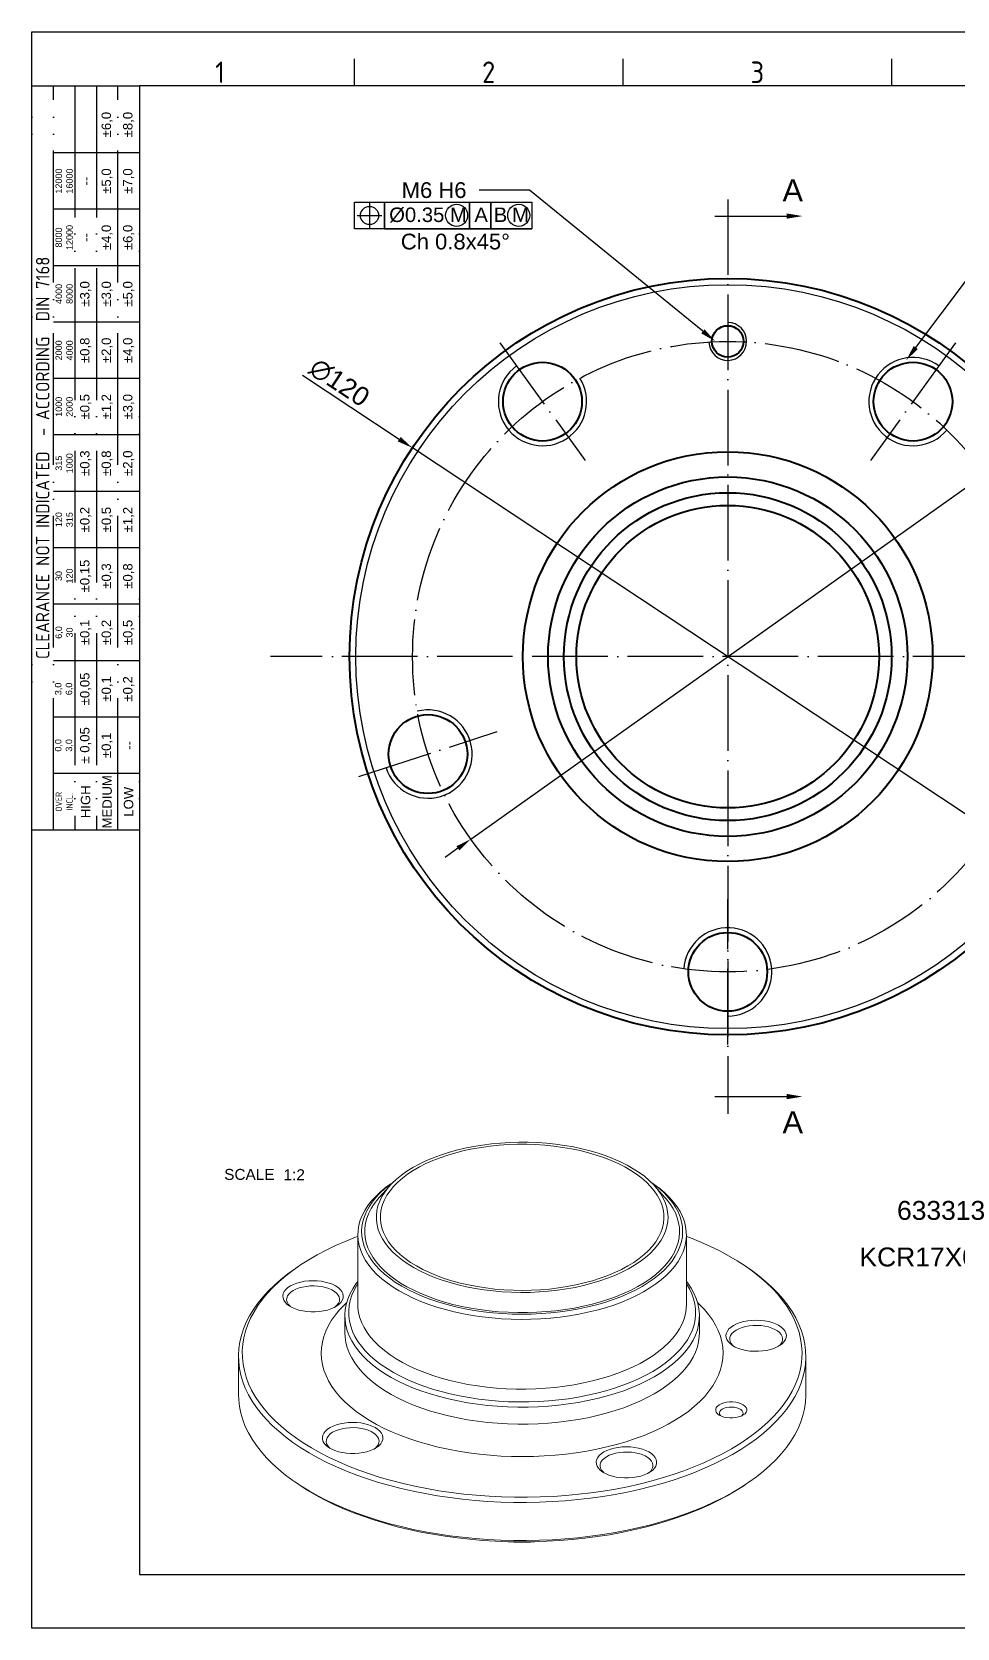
# Model space of a CAD drawing. Header units: millimetres. Extents: x 2471 to 2829, y 1129 to 1382.
# Drawn here: x 2470.8 to 2617.5, y 1128.7 to 1381.8 of the extents above; entities that cross this region are included whole.
import ezdxf
from ezdxf import colors
from ezdxf.entities.mleader import LeaderData, LeaderLine
from ezdxf.enums import TextEntityAlignment as Align
from ezdxf.math import Vec2, Vec3

# ---------------------------------------------------------------- set-up
doc = ezdxf.new("R2010")
doc.units = ezdxf.units.MM
for name, pattern in [('ACAD_ISO02W100', [15, 12, -3]), ('ACAD_ISO04W100', [30, 24, -3, 0, -3]), ('ACAD_ISO05W100', [33, 24, -3, 0, -3, 0, -3])]:
    doc.linetypes.add(name, pattern=pattern)
for name, color, linetype, lineweight in [('AM_0', 7, 'Continuous', 40), ('AM_4', 1, 'ACAD_ISO04W100', 25), ('AM_5', 3, 'Continuous', 25), ('AM_8', 40, 'ACAD_ISO02W100', 35), ('AM_BOR', 2, 'ACAD_ISO05W100', 35)]:
    doc.layers.add(name, color=color, linetype=linetype, lineweight=lineweight)
doc.styles.add('ACISOTS', font='isocp.shx', dxfattribs={"height": 1})
doc.styles.get("Standard").update_dxf_attribs({"font": 'arial.ttf'})
doc.dimstyles.new('ISO-25', dxfattribs={"dimtxt": 3, "dimasz": 2.5, "dimexe": 1.25, "dimexo": 0.625, "dimtad": 1, "dimtxsty": 'Standard', "dimcen": 2.5, "dimadec": 0, "dimazin": 0, "dimtfac": 1, "dimtmove": 0, "dimatfit": 3, "dimfxl": 1, "dimarcsym": 0})

# ---------------------------------------------------------------- blocks, each defined once
blk = doc.blocks.new('A3 ZTL')
for p, q in [((19.57, 280.82), (19.57, 9.78)), ((401.17, 280.82), (19.57, 280.82)), ((19.57, 9.78), (401.17, 9.78))]:
    blk.add_line(p, q)
at = {"layer": 'AM_BOR', "color": 135, "linetype": 'Continuous', "lineweight": 25}
for p, q in [((0, 0), (0, 290.61)), ((0, 290.61), (410.96, 290.61)), ((410.96, 0), (0, 0))]:
    blk.add_line(p, q, dxfattribs=at)
at = {"layer": 'AM_BOR', "color": 135, "lineweight": 25}
for p, q in [((58.71, 280.82), (58.71, 285.71)), ((107.63, 280.82), (107.63, 285.71)), ((156.56, 280.82), (156.56, 285.71)), ((3.91, 145.3), (3.91, 280.82)), ((7.83, 280.82), (7.83, 145.3)), ((11.74, 280.82), (11.74, 145.3)), ((15.66, 145.3), (15.66, 280.82)), ((19.57, 268.59), (3.91, 268.59)), ((19.57, 258.32), (3.91, 258.32)), ((19.57, 248.04), (3.91, 248.04)), ((19.57, 237.77), (3.91, 237.77)), ((19.57, 227.5), (3.91, 227.5)), ((19.57, 217.22), (3.91, 217.22)), ((19.57, 206.95), (3.91, 206.95)), ((19.57, 196.67), (3.91, 196.67)), ((19.57, 186.4), (3.91, 186.4)), ((19.57, 176.13), (3.91, 176.13)), ((19.57, 165.85), (3.91, 165.85)), ((19.57, 155.58), (3.91, 155.58))]:
    blk.add_line(p, q, dxfattribs=at)
blk.add_lwpolyline([(19.57, 145.3), (0, 145.3), (0, 280.82), (19.57, 280.82)], close=True, dxfattribs=at)
at = {"layer": 'AM_BOR', "color": 135, "lineweight": 25, "style": 'ACISOTS'}
for s, p in [('1', (34.25, 283.27)), ('2', (83.17, 283.27)), ('3', (132.09, 283.27))]:
    blk.add_text(s, height=3.91, dxfattribs=at).set_placement(p, align=Align.MIDDLE)
at = {"layer": 'AM_BOR', "color": 135, "lineweight": 25, "attachment_point": 5, "rotation": 90}
for s, insert, char_height, width in [('±6,0', (13.7, 273.73), 1.712, 10.274), ('±8,0', (17.61, 273.73), 1.712, 10.274), ('12000\\P16000', (5.87, 263.45), 1.174, 10.274), ('±5,0', (13.7, 263.45), 1.712, 10.274), ('±7,0', (17.61, 263.45), 1.712, 10.274), ('--', (9.78, 263.45), 1.712, 10.274), ('8000\\P12000', (5.87, 253.18), 1.174, 10.274), ('--', (9.78, 253.18), 1.712, 10.274), ('±4,0', (13.7, 253.18), 1.712, 10.274), ('±6,0', (17.61, 253.18), 1.712, 10.274), ('{\\Fisocp.shx|c0;CLEARANCE NOT INDICATED  - ACCORDING  DIN 7168}', (1.96, 213.06), 2.4462, 135.5186), ('4000\\P8000', (5.87, 242.91), 1.174, 10.274), ('±3,0', (9.78, 242.91), 1.712, 10.274), ('±3,0', (13.7, 242.91), 1.712, 10.274), ('±5,0', (17.61, 242.91), 1.712, 10.274), ('2000\\P4000', (5.87, 232.63), 1.174, 10.274), ('±0,8', (9.78, 232.63), 1.712, 10.274), ('±2,0', (13.7, 232.63), 1.712, 10.274), ('±4,0', (17.61, 232.63), 1.712, 10.274), ('1000\\P2000', (5.87, 222.36), 1.174, 10.274), ('±0,5', (9.78, 222.36), 1.712, 10.274), ('±1,2', (13.7, 222.36), 1.712, 10.274), ('±3,0', (17.61, 222.36), 1.712, 10.274), ('315\\P1000', (5.87, 212.08), 1.174, 10.274), ('±0,3', (9.78, 212.08), 1.712, 10.274), ('±0,8', (13.7, 212.08), 1.712, 10.274), ('±2,0', (17.61, 212.08), 1.712, 10.274), ('±0,2', (9.78, 201.81), 1.712, 10.274), ('±0,5', (13.7, 201.81), 1.712, 10.274), ('±1,2', (17.61, 201.81), 1.712, 10.274), ('120\\P315', (5.87, 201.81), 1.174, 10.274), ('30\\P120', (5.87, 191.54), 1.174, 10.274), ('±0,15', (9.78, 191.54), 1.712, 10.274), ('±0,3', (13.7, 191.54), 1.712, 10.274), ('±0,8', (17.61, 191.54), 1.712, 10.274), ('±0,1', (9.78, 181.26), 1.712, 10.274), ('±0,2', (13.7, 181.26), 1.712, 10.274), ('±0,5', (17.61, 181.26), 1.712, 10.274), ('6,0\\P30', (5.87, 181.26), 1.174, 10.274), ('3,0\\P6,0', (5.87, 170.99), 1.174, 10.274), ('±0,05', (9.78, 170.99), 1.712, 10.274), ('±0,1', (13.7, 170.99), 1.712, 10.274), ('±0,2', (17.61, 170.99), 1.712, 10.274), ('± 0,05', (9.78, 160.71), 1.712, 10.274), ('\\pt4.69206;±0,1', (13.7, 160.71), 1.7123, 10.274), ('0,0\\P3,0', (5.87, 160.71), 1.174, 10.274), ('--', (17.61, 160.71), 1.712, 10.274), ('MEDIUM', (13.7, 150.44), 1.712, 10.274), ('{\\Fisocp.shx|c0;OVER\\PINCL.}', (5.87, 150.44), 1.1742, 10.274), ('HIGH', (9.78, 150.44), 1.712, 10.274), ('LOW', (17.61, 150.44), 1.712, 10.274)]:
    blk.add_mtext(s, dxfattribs=dict(at, insert=insert, char_height=char_height, width=width))
blk = doc.blocks.new('*D11')
at = {"layer": 'AM_5', "color": 0, "lineweight": -2, "transparency": 16777216}
for p, q in [((2645.44, 1328.42), (2623.95, 1313.15)), ((2540.38, 1253.8), (2621.91, 1311.71)), ((2538.34, 1252.35), (2536.3, 1250.9))]:
    blk.add_line(p, q, dxfattribs=at)
at = {"layer": 'AM_5', "color": 0, "transparency": 16777216}
for points in [[(2623.71, 1313.49), (2624.19, 1312.81), (2621.91, 1311.71)], [(2538.1, 1252.69), (2538.58, 1252.01), (2540.38, 1253.8)]]:
    blk.add_solid(points, dxfattribs=at)
at = {"layer": 'Defpoints', "color": 0, "transparency": 16777216}
for p in [(2621.91, 1311.71), (2540.38, 1253.8)]:
    blk.add_point(p, dxfattribs=at)
at = {"layer": 'AM_5', "color": 0, "transparency": 16777216, "insert": (2639.6, 1327.02), "char_height": 3, "attachment_point": 5, "rotation": 35.3858}
blk.add_mtext('∅100', dxfattribs=at)
blk = doc.blocks.new('*D12')
at = {"layer": 'AM_5', "color": 0, "lineweight": -2, "transparency": 16777216}
for p, q in [((2513.67, 1327.42), (2529.03, 1317.25)), ((2631.17, 1249.63), (2531.11, 1315.87)), ((2633.26, 1248.25), (2635.34, 1246.87))]:
    blk.add_line(p, q, dxfattribs=at)
at = {"layer": 'AM_5', "color": 0, "transparency": 16777216}
for points in [[(2529.26, 1317.6), (2528.8, 1316.9), (2531.11, 1315.87)], [(2633.49, 1248.6), (2633.03, 1247.9), (2631.17, 1249.63)]]:
    blk.add_solid(points, dxfattribs=at)
at = {"layer": 'Defpoints', "color": 0, "transparency": 16777216}
for p in [(2531.11, 1315.87), (2631.17, 1249.63)]:
    blk.add_point(p, dxfattribs=at)
at = {"layer": 'AM_5', "color": 0, "transparency": 16777216, "insert": (2519.54, 1326.22), "char_height": 3, "attachment_point": 5, "rotation": 326.4952}
blk.add_mtext('∅120', dxfattribs=at)

msp = doc.modelspace()

# ---------------------------------------------------------------- linework, layer by layer
at = {"color": 7, "linetype": 'Continuous', "lineweight": 15}
for p, q in [((2527.539, 1198.834), (2525.872, 1196.983)), ((2528.045, 1199.361), (2527.696, 1199.122)), ((2569.362, 1199.122), (2569.013, 1199.361)), ((2571.186, 1196.983), (2569.519, 1198.834)), ((2522.466, 1191.056), (2522.466, 1179.999)), ((2574.591, 1179.999), (2574.591, 1191.056)), ((2513.038, 1186.025), (2512.558, 1185.696)), ((2584.5, 1185.696), (2584.02, 1186.025)), ((2520.404, 1178.199), (2520.404, 1175.499)), ((2576.654, 1175.499), (2576.654, 1178.199)), ((2503.529, 1171.77), (2503.529, 1165.727)), ((2593.529, 1165.727), (2593.529, 1171.77)), ((2512.558, 1151.801), (2513.038, 1151.473)), ((2584.02, 1151.473), (2584.5, 1151.801))]:
    msp.add_line(p, q, dxfattribs=at)
at = {"color": 7, "linetype": 'Continuous', "lineweight": 15, "flags": 128}
for points in [[(2559.327, 1204.359), (2560.603, 1203.986), (2561.831, 1203.571), (2563.005, 1203.117), (2564.12, 1202.625), (2565.173, 1202.098), (2566.159, 1201.538), (2567.074, 1200.946), (2567.914, 1200.326), (2568.676, 1199.68), (2569.357, 1199.01), (2569.954, 1198.319), (2570.465, 1197.61), (2570.888, 1196.886), (2571.22, 1196.149), (2571.461, 1195.403), (2571.61, 1194.651), (2571.666, 1193.895), (2571.629, 1193.139), (2571.498, 1192.386), (2571.276, 1191.639), (2570.961, 1190.9), (2570.556, 1190.173), (2570.063, 1189.461), (2569.483, 1188.766), (2568.818, 1188.092), (2568.072, 1187.441), (2567.247, 1186.815), (2566.347, 1186.218), (2565.375, 1185.651), (2564.335, 1185.117), (2563.232, 1184.619), (2562.069, 1184.157), (2560.852, 1183.734), (2559.585, 1183.352), (2558.273, 1183.012), (2556.923, 1182.715), (2555.538, 1182.463), (2554.126, 1182.257), (2552.691, 1182.098), (2551.239, 1181.985), (2549.776, 1181.921), (2548.308, 1181.904), (2546.841, 1181.935), (2545.381, 1182.014), (2543.933, 1182.141), (2542.504, 1182.315), (2541.1, 1182.534), (2539.725, 1182.8), (2538.386, 1183.11), (2537.087, 1183.463), (2535.835, 1183.857), (2534.633, 1184.292), (2533.488, 1184.765), (2532.403, 1185.275), (2531.383, 1185.819), (2530.432, 1186.395), (2529.554, 1187.001), (2528.753, 1187.634), (2528.031, 1188.293), (2527.392, 1188.974), (2526.837, 1189.674), (2526.37, 1190.391), (2525.993, 1191.121), (2525.706, 1191.863), (2525.511, 1192.613), (2525.408, 1193.367), (2525.399, 1194.123), (2525.483, 1194.878), (2525.66, 1195.629), (2525.928, 1196.372), (2526.288, 1197.105), (2526.737, 1197.825), (2527.274, 1198.529), (2527.897, 1199.214), (2528.603, 1199.877), (2529.389, 1200.516), (2530.252, 1201.127), (2531.188, 1201.71), (2532.195, 1202.26), (2533.267, 1202.777), (2534.401, 1203.257), (2535.591, 1203.7), (2536.834, 1204.102), (2538.124, 1204.464), (2539.455, 1204.782), (2540.824, 1205.057), (2542.223, 1205.286), (2543.647, 1205.469), (2545.092, 1205.605), (2546.55, 1205.693), (2548.016, 1205.734), (2549.484, 1205.727), (2550.948, 1205.672), (2552.403, 1205.569), (2553.842, 1205.418), (2555.259, 1205.222), (2556.65, 1204.979), (2558.008, 1204.691), (2559.327, 1204.359)], [(2559.03, 1204.069), (2560.296, 1203.698), (2561.512, 1203.285), (2562.675, 1202.832), (2563.778, 1202.341), (2564.817, 1201.815), (2565.787, 1201.255), (2566.685, 1200.664), (2567.508, 1200.045), (2568.25, 1199.399), (2568.91, 1198.73), (2569.484, 1198.04), (2569.971, 1197.333), (2570.367, 1196.61), (2570.672, 1195.877), (2570.884, 1195.134), (2571.002, 1194.386), (2571.026, 1193.636), (2570.956, 1192.886), (2570.791, 1192.14), (2570.533, 1191.402), (2570.183, 1190.673), (2569.742, 1189.958), (2569.213, 1189.259), (2568.596, 1188.579), (2567.895, 1187.921), (2567.113, 1187.287), (2566.253, 1186.681), (2565.319, 1186.106), (2564.314, 1185.562), (2563.243, 1185.053), (2562.11, 1184.581), (2560.92, 1184.148), (2559.679, 1183.755), (2558.39, 1183.404), (2557.061, 1183.097), (2555.695, 1182.835), (2554.299, 1182.619), (2552.88, 1182.451), (2551.442, 1182.329), (2549.991, 1182.256), (2548.535, 1182.232), (2547.078, 1182.256), (2545.628, 1182.329), (2544.19, 1182.449), (2542.77, 1182.618), (2541.374, 1182.833), (2540.008, 1183.095), (2538.678, 1183.401), (2537.389, 1183.752), (2536.147, 1184.144), (2534.957, 1184.577), (2533.824, 1185.049), (2532.753, 1185.558), (2531.747, 1186.101), (2530.812, 1186.677), (2529.952, 1187.282), (2529.169, 1187.915), (2528.468, 1188.573), (2527.85, 1189.253), (2527.32, 1189.952), (2526.878, 1190.667), (2526.527, 1191.396), (2526.268, 1192.134), (2526.103, 1192.88), (2526.032, 1193.629), (2526.055, 1194.38), (2526.173, 1195.128), (2526.384, 1195.871), (2526.688, 1196.604), (2527.084, 1197.327), (2527.57, 1198.034), (2528.143, 1198.724), (2528.802, 1199.394), (2529.544, 1200.04), (2530.366, 1200.659), (2531.263, 1201.251), (2532.233, 1201.811), (2533.272, 1202.337), (2534.374, 1202.828), (2535.536, 1203.281), (2536.752, 1203.694), (2538.018, 1204.066), (2539.328, 1204.395), (2540.676, 1204.68), (2542.057, 1204.919), (2543.466, 1205.111), (2544.895, 1205.256), (2546.34, 1205.354), (2547.794, 1205.402), (2549.252, 1205.403), (2550.706, 1205.354), (2552.151, 1205.257), (2553.581, 1205.113), (2554.989, 1204.921), (2556.371, 1204.682), (2557.72, 1204.398), (2559.03, 1204.069)], [(2536.366, 1179.185), (2535.009, 1179.581), (2533.701, 1180.018), (2532.445, 1180.494), (2531.248, 1181.008), (2530.112, 1181.559), (2529.042, 1182.143), (2528.042, 1182.759), (2527.115, 1183.405), (2526.265, 1184.078), (2525.495, 1184.777), (2524.807, 1185.497), (2524.204, 1186.238), (2523.688, 1186.996), (2523.261, 1187.768), (2522.924, 1188.552), (2522.679, 1189.346), (2522.527, 1190.145), (2522.467, 1190.947), (2522.501, 1191.75), (2522.628, 1192.551), (2522.848, 1193.346), (2523.16, 1194.133), (2523.563, 1194.909), (2524.055, 1195.671), (2524.634, 1196.416), (2525.299, 1197.143), (2526.048, 1197.847), (2526.877, 1198.528), (2527.696, 1199.122)], [(2528.042, 1199.358), (2527.606, 1199.044), (2526.768, 1198.38), (2526.01, 1197.691), (2525.333, 1196.98), (2524.741, 1196.248), (2524.236, 1195.5), (2523.82, 1194.738), (2523.494, 1193.963), (2523.259, 1193.181), (2523.116, 1192.392), (2523.067, 1191.6), (2523.11, 1190.808), (2523.245, 1190.019), (2523.473, 1189.236), (2523.793, 1188.461), (2524.203, 1187.697), (2524.701, 1186.948), (2525.287, 1186.215), (2525.957, 1185.502), (2526.709, 1184.811), (2527.542, 1184.145), (2528.45, 1183.506), (2529.432, 1182.896), (2530.484, 1182.318), (2531.602, 1181.774), (2532.781, 1181.266), (2534.018, 1180.795), (2535.308, 1180.363), (2536.646, 1179.972)], [(2569.362, 1199.122), (2569.489, 1199.034), (2570.378, 1198.375), (2571.188, 1197.688), (2571.918, 1196.979), (2572.564, 1196.248), (2573.123, 1195.498), (2573.595, 1194.733), (2573.977, 1193.954), (2574.268, 1193.165), (2574.467, 1192.368), (2574.573, 1191.567), (2574.585, 1190.764), (2574.505, 1189.962), (2574.331, 1189.164), (2574.065, 1188.372), (2573.708, 1187.591), (2573.26, 1186.821), (2572.724, 1186.067), (2572.102, 1185.331), (2571.395, 1184.615), (2570.606, 1183.922), (2569.738, 1183.255), (2568.794, 1182.616), (2567.778, 1182.007), (2566.692, 1181.43), (2565.542, 1180.888), (2564.331, 1180.382), (2563.063, 1179.914), (2561.743, 1179.487), (2560.376, 1179.1), (2558.967, 1178.757), (2557.52, 1178.457), (2556.041, 1178.203), (2554.535, 1177.995), (2553.007, 1177.833), (2551.464, 1177.719), (2549.91, 1177.652), (2548.351, 1177.634), (2546.793, 1177.663), (2545.241, 1177.741), (2543.7, 1177.866), (2542.177, 1178.038), (2540.677, 1178.257), (2539.205, 1178.522), (2537.766, 1178.831), (2536.366, 1179.185)], [(2536.646, 1179.972), (2538.027, 1179.624), (2539.447, 1179.319), (2540.9, 1179.059), (2542.38, 1178.845), (2543.883, 1178.677), (2545.404, 1178.556), (2546.935, 1178.482), (2548.472, 1178.457), (2550.01, 1178.479), (2551.542, 1178.549), (2553.063, 1178.666), (2554.567, 1178.831), (2556.05, 1179.042), (2557.505, 1179.298), (2558.927, 1179.6), (2560.312, 1179.945), (2561.653, 1180.333), (2562.947, 1180.761), (2564.187, 1181.23), (2565.371, 1181.735), (2566.494, 1182.277), (2567.55, 1182.853), (2568.538, 1183.46), (2569.452, 1184.097), (2570.29, 1184.761), (2571.048, 1185.45), (2571.725, 1186.162), (2572.317, 1186.893), (2572.822, 1187.641), (2573.238, 1188.404), (2573.564, 1189.178), (2573.799, 1189.961), (2573.942, 1190.75), (2573.991, 1191.542), (2573.948, 1192.333), (2573.813, 1193.122), (2573.585, 1193.906), (2573.265, 1194.681), (2572.855, 1195.444), (2572.357, 1196.194), (2571.771, 1196.926), (2571.101, 1197.639), (2570.349, 1198.33), (2569.516, 1198.996), (2569.016, 1199.358)], [(2571.186, 1196.983), (2571.392, 1196.748), (2571.962, 1196.02), (2572.445, 1195.276), (2572.839, 1194.519), (2573.143, 1193.75), (2573.355, 1192.973), (2573.475, 1192.191), (2573.502, 1191.406), (2573.436, 1190.622), (2573.277, 1189.842), (2573.027, 1189.068), (2572.685, 1188.304), (2572.253, 1187.551), (2571.734, 1186.814), (2571.127, 1186.094), (2570.437, 1185.395), (2569.665, 1184.718), (2568.815, 1184.068), (2567.889, 1183.445), (2566.891, 1182.852), (2565.825, 1182.291), (2564.694, 1181.766), (2563.504, 1181.276), (2562.257, 1180.825), (2560.96, 1180.414), (2559.616, 1180.045), (2558.231, 1179.718), (2556.81, 1179.435), (2555.358, 1179.198), (2553.881, 1179.007), (2552.384, 1178.862), (2550.872, 1178.764), (2549.352, 1178.715), (2547.829, 1178.713), (2546.308, 1178.759), (2544.796, 1178.852), (2543.297, 1178.993), (2541.818, 1179.181), (2540.364, 1179.414), (2538.94, 1179.693), (2537.552, 1180.017), (2536.205, 1180.383), (2534.904, 1180.791), (2533.653, 1181.238), (2532.458, 1181.725), (2531.322, 1182.248), (2530.251, 1182.805), (2529.247, 1183.395), (2528.315, 1184.016), (2527.459, 1184.665), (2526.68, 1185.339), (2525.983, 1186.037), (2525.37, 1186.755), (2524.843, 1187.491), (2524.404, 1188.243), (2524.055, 1189.006), (2523.797, 1189.779), (2523.631, 1190.559), (2523.558, 1191.343), (2523.577, 1192.127), (2523.69, 1192.91), (2523.894, 1193.687), (2524.191, 1194.457), (2524.578, 1195.216), (2525.054, 1195.961), (2525.617, 1196.69), (2525.872, 1196.983)], [(2522.466, 1190.798), (2522.082, 1190.653), (2520.475, 1190.009), (2518.926, 1189.328), (2517.44, 1188.611), (2516.02, 1187.86), (2514.667, 1187.076), (2513.386, 1186.26), (2512.179, 1185.416), (2511.049, 1184.544), (2509.997, 1183.646), (2509.026, 1182.724), (2508.138, 1181.78), (2507.335, 1180.817), (2506.619, 1179.835), (2505.991, 1178.837), (2505.452, 1177.826), (2505.004, 1176.803), (2504.648, 1175.771), (2504.384, 1174.731), (2504.212, 1173.686), (2504.134, 1172.638), (2504.15, 1171.589), (2504.258, 1170.542), (2504.46, 1169.499), (2504.754, 1168.461), (2505.14, 1167.431), (2505.618, 1166.412), (2506.186, 1165.405), (2506.843, 1164.412), (2507.587, 1163.436), (2508.418, 1162.479), (2509.333, 1161.542), (2510.331, 1160.628), (2511.408, 1159.738), (2512.564, 1158.875), (2513.796, 1158.04), (2515.1, 1157.234), (2516.475, 1156.461), (2517.918, 1155.721), (2519.424, 1155.015), (2520.992, 1154.346), (2522.618, 1153.715), (2524.298, 1153.122), (2526.029, 1152.57), (2527.808, 1152.06)], [(2527.808, 1152.06), (2529.63, 1151.592), (2531.492, 1151.167), (2533.389, 1150.787), (2535.319, 1150.452), (2537.276, 1150.163), (2539.257, 1149.921), (2541.258, 1149.726), (2543.273, 1149.578), (2545.3, 1149.477), (2547.334, 1149.425), (2549.37, 1149.421), (2551.404, 1149.465), (2553.432, 1149.557), (2555.45, 1149.696), (2557.454, 1149.884), (2559.439, 1150.118), (2561.4, 1150.399), (2563.335, 1150.726), (2565.238, 1151.098), (2567.107, 1151.515), (2568.936, 1151.975), (2570.722, 1152.479), (2572.462, 1153.023), (2574.152, 1153.609), (2575.787, 1154.233), (2577.365, 1154.896), (2578.883, 1155.595), (2580.336, 1156.33), (2581.723, 1157.097), (2583.04, 1157.897), (2584.285, 1158.727), (2585.454, 1159.586), (2586.545, 1160.471), (2587.557, 1161.381), (2588.487, 1162.314), (2589.332, 1163.268), (2590.092, 1164.241), (2590.764, 1165.231), (2591.348, 1166.236), (2591.841, 1167.253), (2592.243, 1168.281), (2592.554, 1169.317), (2592.772, 1170.36), (2592.896, 1171.407), (2592.928, 1172.455), (2592.866, 1173.504), (2592.711, 1174.549), (2592.463, 1175.59), (2592.122, 1176.624), (2591.69, 1177.649), (2591.167, 1178.662), (2590.555, 1179.662), (2589.854, 1180.647), (2589.066, 1181.614), (2588.193, 1182.561), (2587.236, 1183.487), (2586.198, 1184.389), (2585.081, 1185.266), (2583.887, 1186.116), (2582.619, 1186.936), (2581.279, 1187.725), (2579.87, 1188.483), (2578.395, 1189.206), (2576.857, 1189.893), (2575.26, 1190.543), (2574.591, 1190.798)], [(2527.528, 1151.272), (2525.738, 1151.786), (2523.996, 1152.341), (2522.304, 1152.936), (2520.667, 1153.57), (2519.087, 1154.242), (2517.569, 1154.951), (2516.115, 1155.694), (2514.728, 1156.47), (2513.41, 1157.279), (2512.166, 1158.117), (2510.997, 1158.983), (2509.906, 1159.876), (2508.895, 1160.794), (2507.966, 1161.735), (2507.122, 1162.696), (2506.363, 1163.676), (2505.691, 1164.673), (2505.108, 1165.684), (2504.615, 1166.709), (2504.213, 1167.743), (2503.904, 1168.786), (2503.686, 1169.835), (2503.562, 1170.889), (2503.53, 1171.944), (2503.592, 1172.998), (2503.747, 1174.05), (2503.995, 1175.098), (2504.335, 1176.138), (2504.767, 1177.17), (2505.29, 1178.19), (2505.902, 1179.197), (2506.602, 1180.189), (2507.39, 1181.163), (2508.262, 1182.117), (2509.219, 1183.05), (2510.256, 1183.96), (2511.373, 1184.845), (2512.558, 1185.696)], [(2584.5, 1185.696), (2584.892, 1185.424), (2586.061, 1184.557), (2587.152, 1183.664), (2588.163, 1182.746), (2589.092, 1181.806), (2589.936, 1180.845), (2590.695, 1179.864), (2591.367, 1178.868), (2591.95, 1177.856), (2592.443, 1176.832), (2592.845, 1175.797), (2593.154, 1174.754), (2593.372, 1173.705), (2593.496, 1172.652), (2593.528, 1171.597), (2593.466, 1170.542), (2593.311, 1169.49), (2593.063, 1168.443), (2592.723, 1167.402), (2592.291, 1166.371), (2591.768, 1165.35), (2591.156, 1164.343), (2590.456, 1163.352), (2589.668, 1162.378), (2588.796, 1161.423), (2587.839, 1160.49), (2586.802, 1159.58), (2585.685, 1158.696), (2584.491, 1157.838), (2583.223, 1157.01), (2581.882, 1156.212), (2580.473, 1155.446), (2578.997, 1154.714), (2577.458, 1154.017), (2575.859, 1153.358), (2574.204, 1152.736), (2572.495, 1152.154), (2570.737, 1151.612), (2568.932, 1151.113), (2567.086, 1150.656), (2565.201, 1150.243), (2563.281, 1149.874), (2561.331, 1149.551), (2559.354, 1149.274), (2557.355, 1149.044), (2555.337, 1148.86), (2553.305, 1148.724), (2551.264, 1148.636), (2549.217, 1148.596), (2547.168, 1148.604), (2545.122, 1148.66), (2543.084, 1148.764), (2541.056, 1148.915), (2539.044, 1149.114), (2537.052, 1149.36), (2535.083, 1149.652), (2533.143, 1149.99), (2531.234, 1150.374), (2529.361, 1150.801), (2527.528, 1151.272)], [(2513.125, 1179.114), (2512.557, 1179.296), (2512.043, 1179.516), (2511.594, 1179.772), (2511.218, 1180.057), (2510.923, 1180.366), (2510.714, 1180.693), (2510.596, 1181.032), (2510.571, 1181.377), (2510.639, 1181.719), (2510.798, 1182.054), (2511.047, 1182.374), (2511.38, 1182.673), (2511.79, 1182.945), (2512.27, 1183.185), (2512.81, 1183.388), (2513.399, 1183.551), (2514.027, 1183.67), (2514.681, 1183.743), (2515.348, 1183.768), (2516.016, 1183.745), (2516.671, 1183.674), (2517.3, 1183.557), (2517.892, 1183.397), (2518.434, 1183.195), (2518.917, 1182.956), (2519.33, 1182.686), (2519.666, 1182.388), (2519.919, 1182.069), (2520.083, 1181.735), (2520.155, 1181.392), (2520.134, 1181.048), (2520.02, 1180.708), (2519.815, 1180.38), (2519.523, 1180.07), (2519.151, 1179.784), (2518.705, 1179.527), (2518.194, 1179.305), (2517.628, 1179.121), (2517.017, 1178.98), (2516.375, 1178.884), (2515.713, 1178.835), (2515.044, 1178.834), (2514.381, 1178.881), (2513.737, 1178.975), (2513.125, 1179.114)], [(2518.934, 1179.65), (2519.209, 1179.921), (2519.416, 1180.226), (2519.532, 1180.543), (2519.555, 1180.866), (2519.485, 1181.187), (2519.322, 1181.499), (2519.071, 1181.795), (2518.737, 1182.068), (2518.328, 1182.313), (2517.852, 1182.523), (2517.321, 1182.695), (2516.746, 1182.824), (2516.141, 1182.907), (2515.517, 1182.943), (2514.891, 1182.931), (2514.275, 1182.871), (2513.683, 1182.764), (2513.129, 1182.613), (2512.625, 1182.421), (2512.182, 1182.192), (2511.81, 1181.932), (2511.517, 1181.647), (2511.311, 1181.342), (2511.194, 1181.024), (2511.171, 1180.702), (2511.242, 1180.381), (2511.405, 1180.069), (2511.656, 1179.773), (2511.792, 1179.65)], [(2535.403, 1165.388), (2533.992, 1165.799), (2532.629, 1166.25), (2531.319, 1166.742), (2530.066, 1167.272), (2528.874, 1167.838), (2527.748, 1168.438), (2526.691, 1169.071), (2525.706, 1169.734), (2524.797, 1170.425), (2523.967, 1171.143), (2523.218, 1171.883), (2522.554, 1172.645), (2521.976, 1173.425), (2521.486, 1174.22), (2521.085, 1175.029), (2520.777, 1175.849), (2520.56, 1176.676), (2520.436, 1177.509), (2520.405, 1178.344), (2520.468, 1179.178), (2520.624, 1180.009), (2520.873, 1180.834), (2521.214, 1181.65), (2521.645, 1182.455), (2522.166, 1183.246), (2522.466, 1183.644)], [(2522.466, 1183.273), (2522.325, 1183.052), (2521.879, 1182.26), (2521.524, 1181.455), (2521.26, 1180.642), (2521.088, 1179.822), (2521.01, 1178.999), (2521.024, 1178.174), (2521.131, 1177.351), (2521.331, 1176.533), (2521.624, 1175.722), (2522.007, 1174.922), (2522.48, 1174.134), (2523.041, 1173.361), (2523.688, 1172.607), (2524.419, 1171.874), (2525.232, 1171.163), (2526.124, 1170.478), (2527.092, 1169.821), (2528.132, 1169.194), (2529.241, 1168.6), (2530.415, 1168.039), (2531.651, 1167.515), (2532.944, 1167.028), (2534.289, 1166.581), (2535.683, 1166.175)], [(2574.591, 1183.644), (2574.804, 1183.365), (2575.339, 1182.577), (2575.784, 1181.774), (2576.138, 1180.96), (2576.401, 1180.136), (2576.572, 1179.306), (2576.649, 1178.472), (2576.633, 1177.637), (2576.523, 1176.804), (2576.321, 1175.976), (2576.026, 1175.155), (2575.64, 1174.344), (2575.163, 1173.546), (2574.599, 1172.763), (2573.947, 1171.999), (2573.212, 1171.255), (2572.394, 1170.534), (2571.497, 1169.838), (2570.523, 1169.171), (2569.477, 1168.533), (2568.361, 1167.928), (2567.179, 1167.356), (2565.935, 1166.821), (2564.634, 1166.323), (2563.278, 1165.865), (2561.874, 1165.448), (2560.426, 1165.073), (2558.938, 1164.742), (2557.415, 1164.456), (2555.863, 1164.215), (2554.287, 1164.02), (2552.691, 1163.873), (2551.082, 1163.773), (2549.464, 1163.722), (2547.843, 1163.718), (2546.224, 1163.762), (2544.613, 1163.855), (2543.015, 1163.995), (2541.435, 1164.182), (2539.879, 1164.416), (2538.352, 1164.695), (2536.858, 1165.02), (2535.403, 1165.388)], [(2535.683, 1166.175), (2537.12, 1165.812), (2538.596, 1165.492), (2540.106, 1165.217), (2541.643, 1164.988), (2543.205, 1164.805), (2544.784, 1164.669), (2546.376, 1164.58), (2547.975, 1164.54), (2549.576, 1164.547), (2551.174, 1164.602), (2552.762, 1164.705), (2554.336, 1164.856), (2555.891, 1165.053), (2557.421, 1165.297), (2558.92, 1165.586), (2560.385, 1165.919), (2561.809, 1166.296), (2563.188, 1166.715), (2564.518, 1167.174), (2565.794, 1167.672), (2567.011, 1168.208), (2568.166, 1168.779), (2569.254, 1169.384), (2570.272, 1170.021), (2571.217, 1170.686), (2572.085, 1171.379), (2572.873, 1172.097), (2573.578, 1172.837), (2574.199, 1173.597), (2574.733, 1174.375), (2575.179, 1175.167), (2575.534, 1175.971), (2575.798, 1176.784), (2575.97, 1177.604), (2576.048, 1178.428), (2576.034, 1179.253), (2575.927, 1180.075), (2575.727, 1180.893), (2575.434, 1181.704), (2575.051, 1182.505), (2574.591, 1183.273)], [(2583.41, 1172.848), (2582.841, 1173.03), (2582.327, 1173.251), (2581.878, 1173.506), (2581.502, 1173.791), (2581.207, 1174.1), (2580.999, 1174.428), (2580.88, 1174.767), (2580.855, 1175.111), (2580.923, 1175.454), (2581.082, 1175.788), (2581.331, 1176.108), (2581.664, 1176.407), (2582.074, 1176.679), (2582.554, 1176.919), (2583.094, 1177.123), (2583.683, 1177.285), (2584.311, 1177.404), (2584.965, 1177.477), (2585.632, 1177.502), (2586.3, 1177.479), (2586.955, 1177.409), (2587.584, 1177.292), (2588.176, 1177.131), (2588.718, 1176.929), (2589.201, 1176.691), (2589.614, 1176.42), (2589.951, 1176.122), (2590.203, 1175.803), (2590.367, 1175.469), (2590.439, 1175.126), (2590.418, 1174.782), (2590.304, 1174.443), (2590.099, 1174.115), (2589.808, 1173.804), (2589.435, 1173.518), (2588.989, 1173.261), (2588.478, 1173.039), (2587.912, 1172.856), (2587.302, 1172.715), (2586.659, 1172.619), (2585.997, 1172.569), (2585.328, 1172.568), (2584.665, 1172.615), (2584.022, 1172.709), (2583.41, 1172.848)], [(2589.218, 1173.384), (2589.494, 1173.656), (2589.7, 1173.96), (2589.816, 1174.278), (2589.839, 1174.6), (2589.769, 1174.921), (2589.606, 1175.233), (2589.355, 1175.529), (2589.021, 1175.802), (2588.612, 1176.047), (2588.136, 1176.257), (2587.605, 1176.429), (2587.03, 1176.558), (2586.425, 1176.641), (2585.802, 1176.677), (2585.175, 1176.665), (2584.559, 1176.605), (2583.967, 1176.498), (2583.413, 1176.347), (2582.909, 1176.155), (2582.466, 1175.927), (2582.094, 1175.667), (2581.801, 1175.381), (2581.595, 1175.076), (2581.479, 1174.759), (2581.455, 1174.436), (2581.526, 1174.115), (2581.689, 1173.803), (2581.94, 1173.507), (2582.077, 1173.384)], [(2503.529, 1165.727), (2503.562, 1164.846), (2503.686, 1163.792), (2503.904, 1162.743), (2504.213, 1161.7), (2504.615, 1160.665), (2505.108, 1159.641), (2505.691, 1158.63), (2506.363, 1157.633), (2507.122, 1156.653), (2507.966, 1155.692), (2508.895, 1154.751), (2509.906, 1153.833), (2510.997, 1152.94), (2512.166, 1152.074), (2513.41, 1151.236), (2514.728, 1150.427), (2516.115, 1149.651), (2517.569, 1148.908), (2519.087, 1148.199), (2520.667, 1147.527), (2522.304, 1146.893), (2523.996, 1146.298), (2525.738, 1145.743), (2527.528, 1145.229), (2529.361, 1144.758), (2531.234, 1144.331), (2533.143, 1143.947), (2535.083, 1143.609), (2537.052, 1143.317), (2539.044, 1143.071), (2541.056, 1142.872), (2543.084, 1142.721), (2545.122, 1142.617), (2547.168, 1142.561), (2549.217, 1142.553), (2551.264, 1142.593), (2553.305, 1142.681), (2555.337, 1142.817), (2557.355, 1143.001), (2559.354, 1143.231), (2561.331, 1143.508), (2563.281, 1143.831), (2565.201, 1144.2), (2567.086, 1144.613), (2568.932, 1145.07), (2570.737, 1145.569), (2572.495, 1146.111), (2574.204, 1146.693), (2575.859, 1147.315), (2577.458, 1147.974), (2578.997, 1148.671), (2580.473, 1149.403), (2581.882, 1150.169), (2583.223, 1150.967), (2584.491, 1151.795), (2585.685, 1152.653), (2586.802, 1153.537), (2587.839, 1154.447), (2588.796, 1155.38), (2589.668, 1156.335), (2590.456, 1157.309), (2591.156, 1158.3), (2591.768, 1159.307), (2592.291, 1160.328), (2592.723, 1161.359), (2593.063, 1162.4), (2593.311, 1163.447), (2593.466, 1164.499), (2593.528, 1165.554), (2593.529, 1165.727)], [(2580.54, 1162.143), (2580.135, 1162.281), (2579.79, 1162.457), (2579.518, 1162.664), (2579.33, 1162.894), (2579.233, 1163.139), (2579.23, 1163.389), (2579.322, 1163.634), (2579.506, 1163.866), (2579.773, 1164.074), (2580.114, 1164.252), (2580.516, 1164.392), (2580.964, 1164.489), (2581.439, 1164.539), (2581.924, 1164.54), (2582.401, 1164.493), (2582.85, 1164.398), (2583.255, 1164.26), (2583.599, 1164.085), (2583.871, 1163.878), (2584.059, 1163.647), (2584.156, 1163.402), (2584.159, 1163.153), (2584.067, 1162.907), (2583.884, 1162.676), (2583.616, 1162.467), (2583.275, 1162.29), (2582.873, 1162.15), (2582.426, 1162.053), (2581.95, 1162.003), (2581.465, 1162.002), (2580.989, 1162.049), (2580.54, 1162.143)], [(2583.387, 1162.341), (2583.506, 1162.507), (2583.568, 1162.721), (2583.537, 1162.937), (2583.413, 1163.143), (2583.203, 1163.33), (2582.917, 1163.489), (2582.57, 1163.611), (2582.179, 1163.689), (2581.764, 1163.722), (2581.345, 1163.705), (2580.944, 1163.641), (2580.58, 1163.533), (2580.273, 1163.386), (2580.036, 1163.207), (2579.883, 1163.006), (2579.821, 1162.792), (2579.853, 1162.576), (2579.977, 1162.37), (2580.003, 1162.341)], [(2519.398, 1156.64), (2518.829, 1156.822), (2518.316, 1157.042), (2517.866, 1157.298), (2517.491, 1157.583), (2517.196, 1157.892), (2516.987, 1158.219), (2516.869, 1158.558), (2516.843, 1158.903), (2516.911, 1159.246), (2517.071, 1159.58), (2517.319, 1159.9), (2517.652, 1160.199), (2518.062, 1160.471), (2518.542, 1160.711), (2519.082, 1160.915), (2519.672, 1161.077), (2520.3, 1161.196), (2520.953, 1161.269), (2521.621, 1161.294), (2522.288, 1161.271), (2522.943, 1161.2), (2523.572, 1161.084), (2524.164, 1160.923), (2524.706, 1160.721), (2525.189, 1160.483), (2525.603, 1160.212), (2525.939, 1159.914), (2526.191, 1159.595), (2526.355, 1159.261), (2526.427, 1158.918), (2526.406, 1158.574), (2526.292, 1158.234), (2526.087, 1157.906), (2525.796, 1157.596), (2525.424, 1157.31), (2524.977, 1157.053), (2524.466, 1156.831), (2523.9, 1156.647), (2523.29, 1156.506), (2522.647, 1156.41), (2521.985, 1156.361), (2521.316, 1156.36), (2520.654, 1156.407), (2520.01, 1156.501), (2519.398, 1156.64)], [(2525.207, 1157.176), (2525.482, 1157.447), (2525.689, 1157.752), (2525.805, 1158.07), (2525.828, 1158.392), (2525.757, 1158.713), (2525.594, 1159.025), (2525.343, 1159.321), (2525.009, 1159.594), (2524.6, 1159.839), (2524.125, 1160.049), (2523.594, 1160.221), (2523.019, 1160.35), (2522.413, 1160.433), (2521.79, 1160.469), (2521.163, 1160.457), (2520.547, 1160.397), (2519.956, 1160.29), (2519.402, 1160.139), (2518.897, 1159.947), (2518.454, 1159.718), (2518.082, 1159.458), (2517.79, 1159.173), (2517.583, 1158.868), (2517.467, 1158.551), (2517.444, 1158.228), (2517.514, 1157.907), (2517.677, 1157.595), (2517.928, 1157.299), (2518.065, 1157.176)], [(2562.836, 1152.768), (2562.267, 1152.949), (2561.754, 1153.17), (2561.304, 1153.425), (2560.929, 1153.71), (2560.634, 1154.02), (2560.425, 1154.347), (2560.307, 1154.686), (2560.281, 1155.03), (2560.349, 1155.373), (2560.509, 1155.708), (2560.757, 1156.028), (2561.09, 1156.326), (2561.5, 1156.599), (2561.98, 1156.839), (2562.52, 1157.042), (2563.11, 1157.205), (2563.738, 1157.324), (2564.391, 1157.396), (2565.059, 1157.422), (2565.726, 1157.399), (2566.381, 1157.328), (2567.01, 1157.211), (2567.602, 1157.05), (2568.144, 1156.849), (2568.627, 1156.61), (2569.041, 1156.339), (2569.377, 1156.042), (2569.629, 1155.722), (2569.793, 1155.388), (2569.865, 1155.046), (2569.844, 1154.702), (2569.73, 1154.362), (2569.525, 1154.034), (2569.234, 1153.724), (2568.862, 1153.438), (2568.415, 1153.181), (2567.904, 1152.959), (2567.338, 1152.775), (2566.728, 1152.634), (2566.085, 1152.538), (2565.423, 1152.489), (2564.754, 1152.488), (2564.092, 1152.535), (2563.448, 1152.629), (2562.836, 1152.768)], [(2568.645, 1153.304), (2568.92, 1153.575), (2569.127, 1153.88), (2569.243, 1154.197), (2569.266, 1154.52), (2569.195, 1154.841), (2569.032, 1155.153), (2568.781, 1155.448), (2568.447, 1155.722), (2568.038, 1155.966), (2567.563, 1156.177), (2567.032, 1156.349), (2566.457, 1156.477), (2565.851, 1156.561), (2565.228, 1156.597), (2564.601, 1156.584), (2563.985, 1156.524), (2563.394, 1156.417), (2562.84, 1156.266), (2562.335, 1156.074), (2561.892, 1155.846), (2561.52, 1155.586), (2561.228, 1155.3), (2561.021, 1154.995), (2560.905, 1154.678), (2560.882, 1154.355), (2560.952, 1154.035), (2561.115, 1153.723), (2561.366, 1153.427), (2561.503, 1153.304)], [(2584.02, 1151.473), (2583.672, 1151.237), (2582.391, 1150.422), (2581.038, 1149.638), (2579.618, 1148.886), (2578.132, 1148.17), (2576.583, 1147.488), (2574.976, 1146.845), (2573.313, 1146.239), (2571.598, 1145.674), (2569.835, 1145.15), (2568.027, 1144.668), (2566.177, 1144.229), (2564.291, 1143.835), (2562.371, 1143.485), (2560.423, 1143.181), (2558.449, 1142.923), (2556.454, 1142.712), (2554.443, 1142.549), (2552.419, 1142.433), (2550.387, 1142.365), (2548.352, 1142.345), (2546.316, 1142.374), (2544.286, 1142.45), (2542.264, 1142.574), (2540.255, 1142.746), (2538.264, 1142.965), (2536.294, 1143.231), (2534.35, 1143.543), (2532.436, 1143.9), (2530.556, 1144.302), (2528.714, 1144.749), (2526.913, 1145.238), (2525.157, 1145.77), (2523.451, 1146.342), (2521.798, 1146.954), (2520.201, 1147.604), (2518.663, 1148.292), (2517.188, 1149.015), (2515.779, 1149.772), (2514.439, 1150.561), (2513.171, 1151.382), (2513.038, 1151.473)]]:
    msp.add_lwpolyline(points, dxfattribs=at)
at = {"color": 8, "linetype": 'Continuous', "lineweight": 15, "flags": 128}
for points in [[(2533.653, 1157.765), (2532.149, 1158.201), (2530.692, 1158.679), (2529.288, 1159.196), (2527.941, 1159.752), (2526.653, 1160.344), (2525.43, 1160.972), (2524.275, 1161.632), (2523.191, 1162.324), (2522.181, 1163.045), (2521.249, 1163.793), (2520.396, 1164.567), (2519.626, 1165.362), (2518.941, 1166.178), (2518.342, 1167.012), (2517.832, 1167.862), (2517.413, 1168.724), (2517.084, 1169.597), (2516.848, 1170.478), (2516.704, 1171.364), (2516.654, 1172.253), (2516.697, 1173.142), (2516.834, 1174.028), (2517.064, 1174.909), (2517.386, 1175.783), (2517.799, 1176.646), (2518.303, 1177.496), (2518.895, 1178.331), (2519.574, 1179.149), (2520.338, 1179.946), (2520.698, 1180.287)], [(2522.466, 1179.999), (2522.485, 1179.488), (2522.591, 1178.687), (2522.79, 1177.89), (2523.081, 1177.101), (2523.463, 1176.322), (2523.935, 1175.557), (2524.494, 1174.807), (2525.14, 1174.076), (2525.87, 1173.367), (2526.68, 1172.681), (2527.569, 1172.021), (2528.533, 1171.389), (2529.569, 1170.789), (2530.672, 1170.221), (2531.839, 1169.689), (2533.066, 1169.193), (2534.349, 1168.736), (2535.682, 1168.32), (2537.061, 1167.945), (2538.481, 1167.613), (2539.937, 1167.326), (2541.424, 1167.084), (2542.936, 1166.888), (2544.469, 1166.739), (2546.015, 1166.638), (2547.571, 1166.584), (2549.131, 1166.579), (2550.688, 1166.622), (2552.237, 1166.712), (2553.773, 1166.85), (2555.291, 1167.035), (2556.784, 1167.267), (2558.248, 1167.544), (2559.676, 1167.865), (2561.065, 1168.23), (2562.409, 1168.637), (2563.704, 1169.085), (2564.944, 1169.572), (2566.125, 1170.097), (2567.243, 1170.656), (2568.295, 1171.249), (2569.275, 1171.874), (2570.181, 1172.527), (2571.01, 1173.208), (2571.759, 1173.912), (2572.424, 1174.639), (2573.003, 1175.384), (2573.495, 1176.146), (2573.898, 1176.922), (2574.21, 1177.709), (2574.43, 1178.504), (2574.557, 1179.305), (2574.591, 1179.999)], [(2576.36, 1180.287), (2576.662, 1180.002), (2577.432, 1179.207), (2578.117, 1178.391), (2578.716, 1177.557), (2579.226, 1176.707), (2579.645, 1175.845), (2579.974, 1174.972), (2580.21, 1174.091), (2580.354, 1173.205), (2580.404, 1172.316), (2580.361, 1171.427), (2580.224, 1170.541), (2579.994, 1169.66), (2579.672, 1168.786), (2579.259, 1167.923), (2578.755, 1167.073), (2578.163, 1166.238), (2577.484, 1165.42), (2576.72, 1164.623), (2575.873, 1163.848), (2574.946, 1163.098), (2573.942, 1162.375), (2572.863, 1161.681), (2571.713, 1161.018), (2570.494, 1160.388), (2569.211, 1159.793), (2567.868, 1159.234), (2566.468, 1158.714), (2565.015, 1158.234), (2563.514, 1157.795), (2561.969, 1157.398), (2560.385, 1157.045), (2558.765, 1156.737), (2557.116, 1156.475), (2555.441, 1156.258), (2553.747, 1156.089), (2552.037, 1155.967), (2550.316, 1155.893), (2548.591, 1155.868), (2546.865, 1155.89), (2545.144, 1155.96), (2543.433, 1156.079), (2541.737, 1156.245), (2540.061, 1156.458), (2538.41, 1156.717), (2536.788, 1157.022), (2535.201, 1157.372), (2533.653, 1157.765)], [(2520.404, 1175.502), (2520.436, 1174.809), (2520.56, 1173.976), (2520.777, 1173.149), (2521.085, 1172.329), (2521.486, 1171.52), (2521.976, 1170.725), (2522.554, 1169.945), (2523.218, 1169.183), (2523.967, 1168.442), (2524.797, 1167.725), (2525.706, 1167.034), (2526.691, 1166.371), (2527.748, 1165.738), (2528.874, 1165.138), (2530.066, 1164.572), (2531.319, 1164.042), (2532.629, 1163.55), (2533.992, 1163.098), (2535.403, 1162.688)], [(2535.403, 1162.688), (2536.858, 1162.319), (2538.352, 1161.995), (2539.879, 1161.716), (2541.435, 1161.482), (2543.015, 1161.295), (2544.613, 1161.155), (2546.224, 1161.062), (2547.843, 1161.018), (2549.464, 1161.021), (2551.082, 1161.073), (2552.691, 1161.173), (2554.287, 1161.32), (2555.863, 1161.515), (2557.415, 1161.755), (2558.938, 1162.042), (2560.426, 1162.373), (2561.874, 1162.748), (2563.278, 1163.165), (2564.634, 1163.623), (2565.935, 1164.121), (2567.179, 1164.656), (2568.361, 1165.228), (2569.477, 1165.833), (2570.523, 1166.471), (2571.497, 1167.138), (2572.394, 1167.834), (2573.212, 1168.555), (2573.947, 1169.299), (2574.599, 1170.063), (2575.163, 1170.846), (2575.64, 1171.644), (2576.026, 1172.455), (2576.321, 1173.276), (2576.523, 1174.104), (2576.633, 1174.937), (2576.654, 1175.502)]]:
    msp.add_lwpolyline(points, dxfattribs=at)
at = {"color": 7, "linetype": 'Continuous', "lineweight": 15}
msp.add_arc((2548.529, 1182.462), 40.164, 266.20798, 273.79202, dxfattribs=at)
at = {"layer": 'AM_0'}
for centre, radius in [((2581.145, 1282.752), 60), ((2581.145, 1332.752), 2.5), ((2551.755, 1323.202), 6.25), ((2610.534, 1323.202), 6.25), ((2581.145, 1282.752), 32.5), ((2581.145, 1282.752), 28.5), ((2581.145, 1282.752), 26), ((2581.145, 1282.752), 24), ((2533.592, 1267.301), 6.25), ((2581.145, 1232.752), 6.25)]:
    msp.add_circle(centre, radius, dxfattribs=at)
at = {"layer": 'AM_4', "ltscale": 0.5}
for p, q in [((2581.145, 1355.29), (2581.145, 1210.213)), ((2544.989, 1332.515), (2558.522, 1313.89)), ((2617.3, 1332.515), (2603.768, 1313.89)), ((2773.524, 1282.752), (2508.606, 1282.752)), ((2522.644, 1263.744), (2544.54, 1270.858)), ((2581.145, 1221.24), (2581.145, 1244.263))]:
    msp.add_line(p, q, dxfattribs=at)
msp.add_circle((2581.145, 1282.752), 50, dxfattribs=at)
at = {"layer": 'AM_5'}
for p, q in [((2524.318, 1354.726), (2524.318, 1350.721)), ((2522.365, 1352.724), (2526.271, 1352.724)), ((2579.102, 1352.637), (2590.494, 1352.637)), ((2526.679, 1350.606), (2540.167, 1350.606)), ((2540.167, 1350.606), (2543.551, 1350.606)), ((2543.551, 1350.606), (2550.087, 1350.606)), ((2579.102, 1212.971), (2590.494, 1212.971))]:
    msp.add_line(p, q, dxfattribs=at)
for points in [[(2521.957, 1354.841), (2526.679, 1354.841), (2526.679, 1350.606), (2521.957, 1350.606)], [(2526.679, 1354.841), (2540.167, 1354.841), (2540.167, 1350.606), (2526.679, 1350.606)], [(2540.167, 1354.841), (2543.551, 1354.841), (2543.551, 1350.606), (2540.167, 1350.606)], [(2543.551, 1354.841), (2550.087, 1354.841), (2550.087, 1350.606), (2543.551, 1350.606)]]:
    msp.add_lwpolyline(points, close=True, dxfattribs=at)
for centre, radius in [((2538.126, 1352.751), 1.757), ((2547.994, 1352.751), 1.757), ((2524.318, 1352.724), 1.441), ((2581.145, 1282.752), 59)]:
    msp.add_circle(centre, radius, dxfattribs=at)
for centre, radius, start, end in [((2581.145, 1332.752), 3, 181.71913, 90), ((2610.534, 1323.202), 7, 54, 319.98601), ((2551.755, 1323.202), 7, 126, 31.98601), ((2533.592, 1267.301), 7, 198, 103.98601), ((2581.145, 1232.752), 7, 270, 175.98601)]:
    msp.add_arc(centre, radius, start, end, dxfattribs=at)
for points in [[(2590.494, 1352.22), (2590.494, 1353.053), (2592.994, 1352.637)], [(2590.494, 1213.387), (2590.494, 1212.554), (2592.994, 1212.971)]]:
    msp.add_solid(points, dxfattribs=at)

# ---------------------------------------------------------------- block references
at = {"linetype": 'ByBlock', "lineweight": 0, "xscale": 0.8712000000000002, "yscale": 0.8712000000000002, "zscale": 0.8712000000000002}
msp.add_blockref('A3 ZTL', (2470.76, 1128.669), dxfattribs=at)

# ---------------------------------------------------------------- texts
at = {"layer": 'AM_5'}
for s, width, insert, char_height, attachment_point in [('A', 12.46166, (2589.829, 1354.954), 3.5, 7), ('%%C0.35', 18.23779, (2527.433, 1353.994), 2.3, 1), ('M', 18.23779, (2537.074, 1353.994), 2.3, 1), ('A', 18.23779, (2540.949, 1353.994), 2.3, 1), ('B', 18.23779, (2544.023, 1353.994), 2.3, 1), ('M', 18.23779, (2546.942, 1353.994), 2.3, 1), ('A', 12.46166, (2589.829, 1210.653), 3.5, 1)]:
    msp.add_mtext_dynamic_manual_height_columns(s, width=width, gutter_width=12.5, heights=[0], dxfattribs=dict(at, insert=insert, char_height=char_height, attachment_point=attachment_point))
at = {"layer": 'AM_5', "color": 3, "insert": (2529.279, 1349.843), "char_height": 2.5, "attachment_point": 1}
msp.add_mtext_dynamic_manual_height_columns('Ch 0.8x45%%D', width=40.20612, gutter_width=12.5, heights=[0], dxfattribs=at)
at = {"layer": 'AM_8', "color": 0, "linetype": 'Continuous'}
for s, p in [('SCALE', (2501.263, 1199.756)), ('1:2', (2510.679, 1199.708))]:
    msp.add_text(s, height=1.7424, dxfattribs=at).set_placement(p)

# ---------------------------------------------------------------- dimensions: what is measured, and where the dimension line sits
at = {"layer": 'AM_5'}
for p1, p2, picture, middle in [((2540.381, 1253.798), (2621.908, 1311.706), '*D11', (2640.898, 1325.194)), ((2631.175, 1249.631), (2531.114, 1315.872), '*D12', (2518.306, 1324.351))]:
    dim = msp.add_diameter_dim_2p(p1=p1, p2=p2, dimstyle='ISO-25', dxfattribs=at)
    dim.commit()
    dim.dimension.update_dxf_attribs({"geometry": picture, "text_midpoint": middle, "dimtype": 163})

# ---------------------------------------------------------------- leaders
ml = msp.add_multileader_mtext('Standard', dxfattribs=at)
ml.set_content('M6 H6', color=256)
ml.set_leader_properties()
ml.build(insert=Vec2(0, 0))
ml.multileader.update_dxf_attribs({"arrow_head_size": 2.5})
ctx = ml.context
ctx.base_point, ctx.char_height, ctx.arrow_head_size, ctx.plane_origin = Vec3(2527.834, 1356.732), 2.5, 2.5, Vec3(2498.191, 1325.484)
ctx.text_align_type = 2
notes = []
notes.append((ctx, [(1, (1, 1, 0), (2549.701, 1356.732), (-1, 0), 8, [(0, [(2579.144, 1332.779)], 0, [])])]))
ctx.mtext.insert, ctx.mtext.alignment, ctx.mtext.flow_direction = Vec3(2539.701, 1358.004), 3, 5
ml = msp.add_multileader_mtext('Standard', dxfattribs=at)
ml.set_content('(5x)M14', color=256)
ml.set_leader_properties()
ml.build(insert=Vec2(0, 0))
ml.multileader.update_dxf_attribs({"arrow_head_size": 2.5})
ctx = ml.context
ctx.base_point, ctx.char_height, ctx.arrow_head_size, ctx.plane_origin = Vec3(2634.257, 1352.111), 2.5, 2.5, Vec3(2612.704, 1329.215)
notes.append((ctx, [(0, (1, 1, 0), (2626.257, 1352.111), (1, 0), 8, [(0, [(2609.469, 1329.785)], 0, [])])]))
ctx.mtext.insert, ctx.mtext.flow_direction = Vec3(2636.257, 1353.728), 5
ml = msp.add_multileader_mtext('Standard', dxfattribs=at)
ml.set_content('633313', color=256)
ml.set_leader_properties()
ml.build(insert=Vec2(0, 0))
ml.multileader.update_dxf_attribs({"arrow_head_size": 2.5})
ctx = ml.context
ctx.base_point, ctx.char_height, ctx.arrow_head_size, ctx.plane_origin = Vec3(2606.346, 1194.894), 3, 2.5, Vec3(2653.693, 1214.856)
ctx.text_align_type = 2
notes.append((ctx, [(0, (1, 1, 0), (2631.984, 1194.894), (-1, 0), 8, [(0, [(2653.693, 1214.856)], 0, [])])]))
ctx.mtext.insert, ctx.mtext.alignment, ctx.mtext.flow_direction = Vec3(2621.984, 1196.421), 3, 5
ml = msp.add_multileader_mtext('Standard', dxfattribs=at)
ml.set_content('KCR17X01', color=256)
ml.set_leader_properties()
ml.build(insert=Vec2(0, 0))
ml.multileader.update_dxf_attribs({"arrow_head_size": 2.5})
ctx = ml.context
ctx.base_point, ctx.char_height, ctx.arrow_head_size, ctx.plane_origin = Vec3(2601.116, 1187.508), 3, 2.5, Vec3(2655.79, 1207.454)
ctx.text_align_type = 2
notes.append((ctx, [(0, (1, 1, 0), (2633.007, 1187.508), (-1, 0), 8, [(0, [(2658.388, 1208.861)], 0, [])])]))
ctx.mtext.insert, ctx.mtext.alignment, ctx.mtext.flow_direction = Vec3(2623.007, 1189.033), 3, 5
for ctx, leaders in notes:
    for number, flags, end, landing, length, lines in leaders:
        leader = LeaderData()
        leader.index, (leader.has_last_leader_line, leader.has_dogleg_vector, leader.attachment_direction) = number, flags
        leader.last_leader_point, leader.dogleg_vector, leader.dogleg_length = Vec3(end), Vec3(landing), length
        for number, points, colour, breaks in lines:
            line = LeaderLine()
            line.index, line.vertices, line.color, line.breaks = number, Vec3.list(points), colors.encode_raw_color(colour), breaks
            leader.lines.append(line)
        ctx.leaders.append(leader)

doc.saveas('drawing.dxf')
